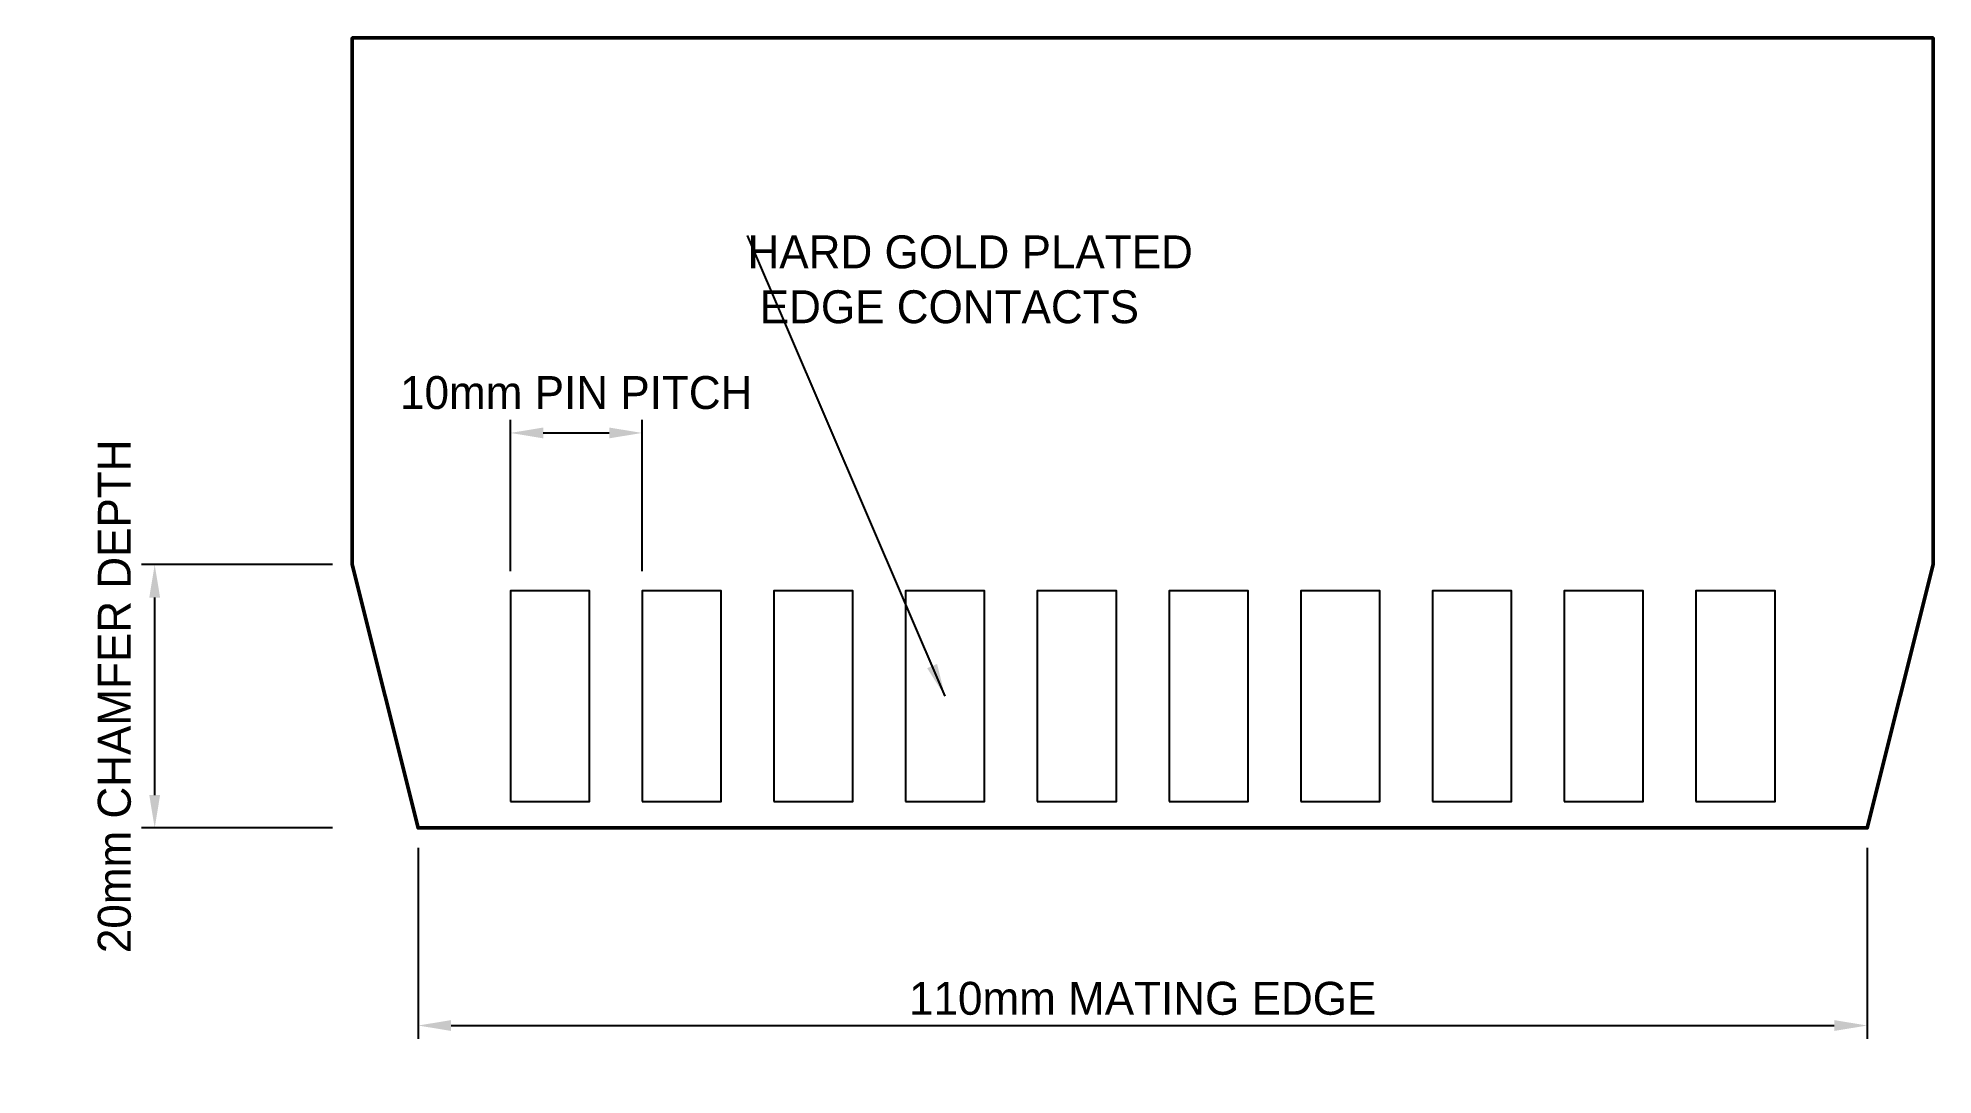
# Model space of a CAD drawing. Header units: metres. Extents: x -24 to 120, y -19 to 60.
import ezdxf

# ---------------------------------------------------------------- set-up
doc = ezdxf.new("R2010")
doc.units = ezdxf.units.M
for name, color, linetype, lineweight in [('DETAILS', 7, 'Continuous', 25), ('DIMENSIONS', 7, 'Continuous', 25), ('GEOMETRY', 7, 'Continuous', 50)]:
    doc.layers.add(name, color=color, linetype=linetype, lineweight=lineweight)
doc.dimstyles.new('ENGINEERING_STYLE', dxfattribs={"dimtxt": 2.5, "dimasz": 2.5, "dimexe": 1, "dimexo": 1.5, "dimgap": 0.8, "dimtad": 1, "dimcen": 2.5, "dimazin": 3, "dimtfac": 1, "dimtmove": 0, "dimatfit": 3, "dimtfill": 1})

msp = doc.modelspace()

# ---------------------------------------------------------------- linework, layer by layer
at = {"layer": 'DETAILS'}
for points in [[(12, 2), (18, 2), (18, 18), (12, 18)], [(22, 2), (28, 2), (28, 18), (22, 18)], [(32, 2), (38, 2), (38, 18), (32, 18)], [(42, 2), (48, 2), (48, 18), (42, 18)], [(52, 2), (58, 2), (58, 18), (52, 18)], [(62, 2), (68, 2), (68, 18), (62, 18)], [(72, 2), (78, 2), (78, 18), (72, 18)], [(82, 2), (88, 2), (88, 18), (82, 18)], [(92, 2), (98, 2), (98, 18), (92, 18)], [(102, 2), (108, 2), (108, 18), (102, 18)]]:
    msp.add_lwpolyline(points, close=True, dxfattribs=at)
at = {"layer": 'GEOMETRY'}
msp.add_lwpolyline([(0, 20), (5, 0), (115, 0), (120, 20), (120, 60), (0, 60)], close=True, dxfattribs=at)

# ---------------------------------------------------------------- texts
at = {"layer": 'DIMENSIONS', "insert": (30, 45), "char_height": 2.5, "attachment_point": 1}
msp.add_mtext('HARD GOLD PLATED\\P EDGE CONTACTS', dxfattribs=at)

# ---------------------------------------------------------------- leaders
at = {"layer": 'DIMENSIONS'}
msp.add_leader([(45, 10), (30, 45)], dimstyle='ENGINEERING_STYLE', dxfattribs=at)

# ---------------------------------------------------------------- next in the draw order: dimensions: what is measured, and where the dimension line sits
for base, p1, p2, text in [((12, 30), (12, 18), (22, 18), '10mm PIN PITCH'), ((5, -15), (5, 0), (115, 0), '110mm MATING EDGE')]:
    msp.add_linear_dim(base=base, p1=p1, p2=p2, text=text, dimstyle='ENGINEERING_STYLE', dxfattribs=at).render()
msp.add_linear_dim(base=(-15, 0), p1=(0, 0), p2=(0, 20), angle=90, text='20mm CHAMFER DEPTH', dimstyle='ENGINEERING_STYLE', dxfattribs=at).render()

doc.saveas('drawing.dxf')
